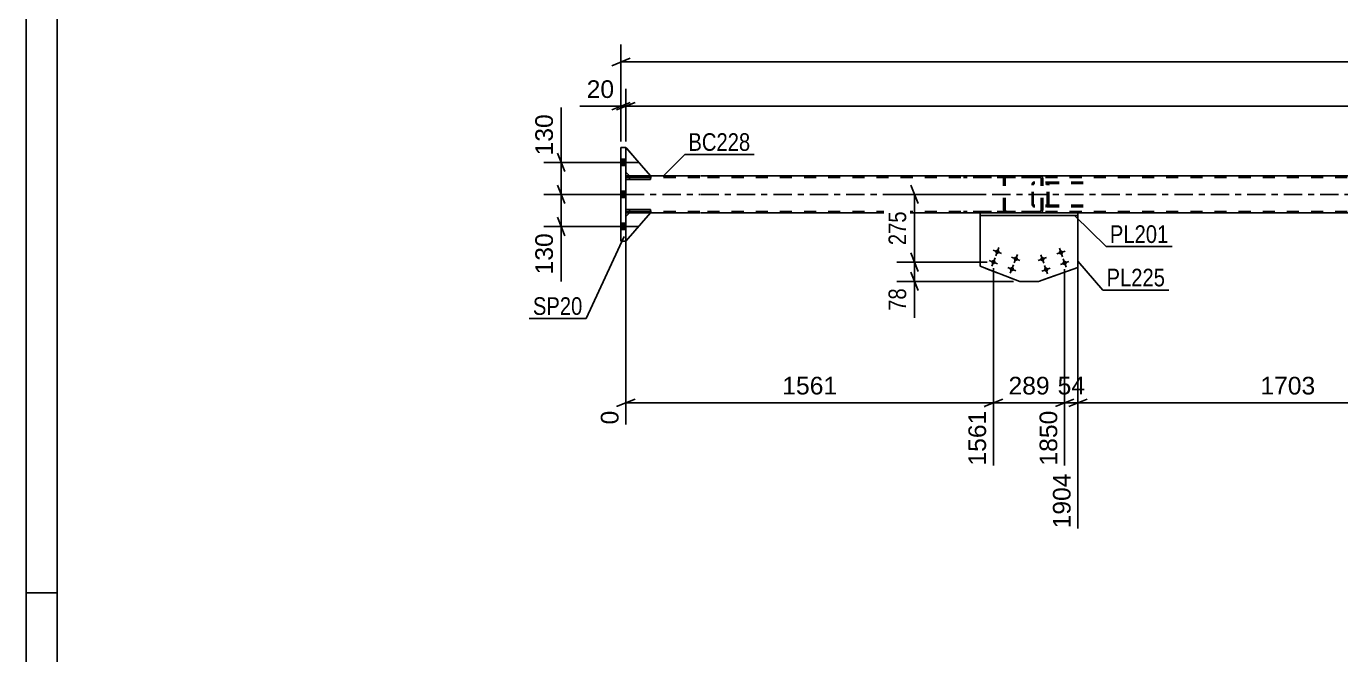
# Model space of a CAD drawing. Header units: millimetres. Extents: x -55 to 786, y -408 to 186.
# Drawn here: x -55.1 to 158.3, y -268.6 to -166.5 of the extents above; entities that cross this region are included whole.
import ezdxf

# ---------------------------------------------------------------- set-up
doc = ezdxf.new("R2010")
doc.units = ezdxf.units.MM
doc.linetypes.add('DXK_LINE_DOT2', pattern=[3.9198, 1.9599, -1.9599])
doc.linetypes.add('DXK_LINE_DOT3', pattern=[5.9187, 2.979, -0.9799, 0.9799, -0.9799])
doc.styles.add('Arial', font='ARIAL.TTF', dxfattribs={"height": 0.2})
doc.styles.add('Arial Narrow', font='ARIALN.TTF', dxfattribs={"height": 0.2})

# ---------------------------------------------------------------- blocks, each defined once
blk = doc.blocks.new('Unknown-318893114-1115')
at = {"color": 5, "linetype": 'Continuous'}
for p, q in [((-55.08, 186.47), (-55.08, -407.53)), ((-50.08, 181.47), (-50.08, -402.53)), ((-50.08, -258.53), (-55.08, -258.53))]:
    blk.add_line(p, q, dxfattribs=at)
blk = doc.blocks.new('Part-318893114-1841 - 1630')
at = {"color": 2, "linetype": 'Continuous'}
for p, q in [((99.76, -197.22), (99.76, -205.48)), ((115.66, -197.22), (115.66, -205.67)), ((99.76, -205.48), (99.76, -205.48)), ((99.76, -205.48), (106.21, -207.94)), ((109.26, -207.94), (115.66, -205.67)), ((115.66, -205.67), (115.66, -205.67)), ((106.21, -207.94), (106.21, -207.94)), ((106.21, -207.94), (109.26, -207.94)), ((109.26, -207.94), (109.26, -207.94))]:
    blk.add_line(p, q, dxfattribs=at)
at = {"color": 7, "linetype": 'DXK_LINE_DOT2'}
for p, q in [((99.76, -197.22), (115.66, -197.22)), ((99.76, -197.22), (115.66, -197.22)), ((106.21, -207.94), (99.76, -205.48)), ((115.66, -205.67), (109.26, -207.94)), ((109.26, -207.94), (106.21, -207.94))]:
    blk.add_line(p, q, dxfattribs=at)
blk = doc.blocks.new('Part-318893114-1664 - 1630')
at = {"color": 2, "linetype": 'Continuous'}
for p, q in [((42.27, -197.42), (42.87, -196.82)), ((46.27, -196.82), (42.27, -201.42)), ((42.87, -196.82), (46.27, -196.82))]:
    blk.add_line(p, q, dxfattribs=at)
at = {"color": 7, "linetype": 'DXK_LINE_DOT2'}
blk.add_line((42.27, -201.42), (42.27, -197.42), dxfattribs=at)
blk = doc.blocks.new('Part-318893114-1683 - 1630')
at = {"color": 7, "linetype": 'DXK_LINE_DOT2'}
for p, q in [((46.27, -196.26), (42.27, -196.26)), ((42.27, -196.26), (42.27, -196.58)), ((42.27, -196.58), (42.27, -196.26)), ((42.87, -196.58), (42.87, -196.26)), ((46.27, -196.58), (46.27, -196.26)), ((42.27, -196.58), (46.27, -196.58))]:
    blk.add_line(p, q, dxfattribs=at)
blk = doc.blocks.new('Part-318893114-1715 - 1630')
at = {"color": 2, "linetype": 'Continuous'}
for p, q in [((41.47, -186.22), (41.47, -186.22)), ((42.27, -186.22), (41.47, -186.22)), ((41.47, -201.42), (41.47, -186.22)), ((42.27, -186.22), (42.27, -186.22)), ((42.27, -186.22), (42.27, -201.42)), ((41.47, -201.42), (41.47, -201.42)), ((42.27, -201.42), (41.47, -201.42)), ((42.27, -201.42), (42.27, -201.42))]:
    blk.add_line(p, q, dxfattribs=at)
at = {"color": 7, "linetype": 'DXK_LINE_DOT2'}
for p, q in [((41.47, -201.42), (41.47, -186.22)), ((42.27, -186.22), (42.27, -201.42))]:
    blk.add_line(p, q, dxfattribs=at)
blk = doc.blocks.new('Part-318893114-1719 - 1630')
at = {"color": 7, "linetype": 'DXK_LINE_DOT2'}
for p, q in [((46.27, -191.06), (42.27, -191.06)), ((42.27, -191.06), (42.27, -191.38)), ((42.27, -191.38), (42.27, -191.06)), ((42.27, -191.38), (46.27, -191.38)), ((42.87, -191.38), (42.87, -191.06)), ((46.27, -191.38), (46.27, -191.06))]:
    blk.add_line(p, q, dxfattribs=at)
blk = doc.blocks.new('Bolt-318893114-1720 - 1630')
at = {"linetype": 'Continuous'}
for points in [[(109.69, -204.02), (109.75, -203.99), (109.83, -203.97), (109.9, -203.96), (109.98, -203.97), (110.05, -204), (110.11, -204.04), (110.16, -204.1), (110.2, -204.16), (110.23, -204.23), (110.24, -204.3), (110.24, -204.38), (110.22, -204.45), (110.18, -204.52), (110.14, -204.58), (110.08, -204.62), (110.01, -204.66), (109.94, -204.68), (109.86, -204.68), (109.79, -204.67), (109.72, -204.64), (109.66, -204.6), (109.6, -204.55), (109.56, -204.49), (109.53, -204.42), (109.52, -204.34), (109.53, -204.27), (109.55, -204.19), (109.58, -204.13), (109.63, -204.07)], [(112.7, -202.95), (112.77, -202.92), (112.84, -202.9), (112.92, -202.89), (112.99, -202.9), (113.06, -202.93), (113.13, -202.97), (113.18, -203.03), (113.22, -203.09), (113.25, -203.16), (113.26, -203.23), (113.25, -203.31), (113.23, -203.38), (113.2, -203.45), (113.15, -203.51), (113.09, -203.55), (113.03, -203.59), (112.95, -203.61), (112.88, -203.61), (112.8, -203.6), (112.73, -203.57), (112.67, -203.53), (112.62, -203.48), (112.58, -203.42), (112.55, -203.35), (112.54, -203.27), (112.54, -203.2), (112.56, -203.12), (112.6, -203.06), (112.64, -203)], [(113.3, -204.65), (113.37, -204.61), (113.44, -204.59), (113.52, -204.59), (113.59, -204.6), (113.66, -204.63), (113.73, -204.67), (113.78, -204.72), (113.82, -204.79), (113.85, -204.86), (113.86, -204.93), (113.86, -205.01), (113.84, -205.08), (113.8, -205.15), (113.75, -205.2), (113.7, -205.25), (113.63, -205.29), (113.56, -205.3), (113.48, -205.31), (113.41, -205.3), (113.34, -205.27), (113.27, -205.23), (113.22, -205.18), (113.18, -205.11), (113.15, -205.04), (113.14, -204.97), (113.14, -204.89), (113.16, -204.82), (113.2, -204.75), (113.25, -204.69)], [(110.29, -205.72), (110.36, -205.68), (110.43, -205.66), (110.5, -205.66), (110.58, -205.67), (110.65, -205.7), (110.71, -205.74), (110.76, -205.79), (110.81, -205.86), (110.83, -205.93), (110.84, -206), (110.84, -206.08), (110.82, -206.15), (110.79, -206.22), (110.74, -206.27), (110.68, -206.32), (110.61, -206.36), (110.54, -206.37), (110.47, -206.38), (110.39, -206.37), (110.32, -206.34), (110.26, -206.3), (110.2, -206.24), (110.16, -206.18), (110.14, -206.11), (110.12, -206.04), (110.13, -205.96), (110.15, -205.89), (110.18, -205.82), (110.23, -205.76)]]:
    blk.add_hatch(color=1, dxfattribs=at).paths.add_polyline_path(points)
at = {"color": 1, "linetype": 'Continuous'}
for p, q in [((113.14, -203.93), (112.66, -202.57)), ((109.2, -204.56), (110.56, -204.08)), ((110.12, -205), (109.64, -203.64)), ((112.22, -203.49), (113.58, -203.01)), ((112.82, -205.19), (114.18, -204.71)), ((113.74, -205.63), (113.26, -204.27)), ((109.81, -206.26), (111.16, -205.78)), ((110.73, -206.7), (110.24, -205.34))]:
    blk.add_line(p, q, dxfattribs=at)
blk = doc.blocks.new('Part-318893114-1722 - 1630')
at = {"color": 2, "linetype": 'Continuous'}
for p, q in [((42.27, -191.06), (46.27, -191.06)), ((42.27, -191.06), (42.27, -191.38)), ((46.27, -191.38), (42.27, -191.38)), ((46.27, -191.06), (46.27, -191.38))]:
    blk.add_line(p, q, dxfattribs=at)
at = {"color": 7, "linetype": 'DXK_LINE_DOT2'}
for p, q in [((42.27, -191.38), (42.27, -191.06)), ((42.87, -191.38), (42.87, -191.06))]:
    blk.add_line(p, q, dxfattribs=at)
blk = doc.blocks.new('Part-318893114-1862 - 1630')
at = {"color": 2, "linetype": 'Continuous'}
for p, q in [((46.27, -190.82), (42.27, -186.22)), ((42.27, -190.22), (42.87, -190.82)), ((42.87, -190.82), (46.27, -190.82))]:
    blk.add_line(p, q, dxfattribs=at)
at = {"color": 7, "linetype": 'DXK_LINE_DOT2'}
blk.add_line((42.27, -186.22), (42.27, -190.22), dxfattribs=at)
blk = doc.blocks.new('Part-318893114-1813 - 1630')
at = {"color": 7, "linetype": 'DXK_LINE_DOT2'}
for p, q in [((42.27, -197.42), (42.87, -196.82)), ((46.27, -196.82), (42.27, -201.42)), ((42.27, -201.42), (42.27, -197.42)), ((42.87, -196.82), (46.27, -196.82))]:
    blk.add_line(p, q, dxfattribs=at)
blk = doc.blocks.new('Part-318893114-1892 - 1630')
at = {"color": 2, "linetype": 'Continuous'}
for p, q in [((42.87, -190.82), (42.27, -190.82)), ((54.27, -190.82), (46.27, -190.82)), ((719.92, -190.82), (54.37, -190.82)), ((42.87, -196.82), (42.27, -196.82)), ((54.27, -196.82), (46.27, -196.82)), ((99.76, -196.82), (54.37, -196.82)), ((181.63, -196.82), (115.66, -196.82))]:
    blk.add_line(p, q, dxfattribs=at)
at = {"color": 7, "linetype": 'DXK_LINE_DOT2'}
for p, q in [((42.27, -196.82), (42.27, -190.82)), ((54.27, -191.06), (42.27, -191.06)), ((46.27, -190.82), (42.87, -190.82)), ((719.92, -191.06), (54.37, -191.06)), ((54.27, -196.58), (42.27, -196.58)), ((46.27, -196.82), (42.87, -196.82)), ((719.92, -196.58), (54.37, -196.58)), ((115.66, -196.82), (99.76, -196.82))]:
    blk.add_line(p, q, dxfattribs=at)
at = {"color": 7, "linetype": 'DXK_LINE_DOT3'}
for p, q in [((42.27, -193.82), (54.27, -193.82)), ((54.37, -193.82), (719.92, -193.82))]:
    blk.add_line(p, q, dxfattribs=at)
blk = doc.blocks.new('Part-318893114-1780 - 1630')
at = {"color": 7, "linetype": 'DXK_LINE_DOT2'}
for p, q in [((108.31, -191.96), (108.25, -192.11)), ((108.4, -191.85), (108.31, -191.96)), ((108.5, -191.82), (108.4, -191.85)), ((108.45, -192.08), (108.5, -192.06)), ((116.51, -191.82), (108.5, -191.82)), ((116.51, -192.06), (108.5, -192.06)), ((109.97, -192.06), (109.97, -191.82)), ((110.61, -191.85), (110.41, -191.82)), ((110.41, -192.06), (110.51, -192.08)), ((108.25, -192.11), (108.23, -192.3)), ((108.23, -195.34), (108.23, -192.3)), ((108.37, -192.3), (108.38, -192.21)), ((108.37, -195.34), (108.37, -192.3)), ((108.38, -192.21), (108.41, -192.13)), ((108.41, -192.13), (108.45, -192.08)), ((110.51, -192.08), (110.59, -192.13)), ((110.59, -192.13), (110.65, -192.21)), ((110.65, -192.21), (110.67, -192.3)), ((110.67, -195.34), (110.67, -192.3)), ((110.92, -192.3), (110.88, -192.11)), ((110.92, -195.34), (110.92, -192.3)), ((108.23, -195.34), (108.25, -195.52)), ((108.25, -195.52), (108.31, -195.68)), ((108.31, -195.68), (108.4, -195.78)), ((108.38, -195.43), (108.37, -195.34)), ((108.41, -195.51), (108.38, -195.43)), ((108.4, -195.78), (108.5, -195.82)), ((108.45, -195.56), (108.41, -195.51)), ((108.5, -195.58), (108.45, -195.56)), ((116.51, -195.58), (108.5, -195.58)), ((116.51, -195.82), (108.5, -195.82)), ((109.97, -195.82), (109.97, -195.58)), ((110.51, -195.56), (110.41, -195.58)), ((110.41, -195.82), (110.61, -195.78)), ((110.59, -195.51), (110.51, -195.56)), ((110.65, -195.43), (110.59, -195.51)), ((110.67, -195.34), (110.65, -195.43)), ((110.88, -195.52), (110.92, -195.34))]:
    blk.add_line(p, q, dxfattribs=at)
for centre, start, end in [((110.43, -192.31), 23.8952, 68.8487), ((110.43, -195.32), 291.1513, 336.1048)]:
    blk.add_arc(centre, 0.492, start, end, dxfattribs=at)
blk = doc.blocks.new('Part-318893114-1806 - 1630')
at = {"color": 2, "linetype": 'Continuous'}
for p, q in [((42.27, -196.26), (46.27, -196.26)), ((42.27, -196.26), (42.27, -196.58)), ((46.27, -196.26), (46.27, -196.58)), ((46.27, -196.58), (42.27, -196.58))]:
    blk.add_line(p, q, dxfattribs=at)
at = {"color": 7, "linetype": 'DXK_LINE_DOT2'}
for p, q in [((42.27, -196.58), (42.27, -196.26)), ((42.87, -196.58), (42.87, -196.26))]:
    blk.add_line(p, q, dxfattribs=at)
blk = doc.blocks.new('Part-318893114-1814 - 1630')
at = {"color": 7, "linetype": 'DXK_LINE_DOT2'}
for p, q in [((46.27, -190.82), (42.27, -186.22)), ((42.27, -186.22), (42.27, -190.22)), ((42.27, -190.22), (42.87, -190.82)), ((42.87, -190.82), (46.27, -190.82))]:
    blk.add_line(p, q, dxfattribs=at)
blk = doc.blocks.new('Part-318893114-1893 - 1630')
at = {"color": 7, "linetype": 'DXK_LINE_DOT2'}
for p, q in [((109.46, -190.82), (97.1, -190.82)), ((109.46, -191.06), (97.1, -191.06)), ((103.62, -191.11), (103.58, -191.3)), ((103.58, -196.34), (103.58, -191.3)), ((103.84, -191.3), (103.86, -191.21)), ((103.84, -196.34), (103.84, -191.3)), ((103.86, -191.21), (103.91, -191.13)), ((104.1, -190.82), (103.9, -190.85)), ((103.91, -191.13), (104, -191.08)), ((104, -191.08), (104.1, -191.06)), ((109.65, -190.85), (109.46, -190.82)), ((109.46, -191.06), (109.56, -191.08)), ((109.56, -191.08), (109.64, -191.13)), ((109.64, -191.13), (109.69, -191.21)), ((109.69, -191.21), (109.71, -191.3)), ((109.71, -196.34), (109.71, -191.3)), ((109.97, -191.3), (109.93, -191.11)), ((109.97, -196.34), (109.97, -191.3)), ((109.46, -196.58), (97.1, -196.58)), ((109.46, -196.82), (97.1, -196.82)), ((103.58, -196.34), (103.62, -196.52)), ((103.86, -196.43), (103.84, -196.34)), ((103.91, -196.51), (103.86, -196.43)), ((103.9, -196.78), (104.1, -196.82)), ((104, -196.56), (103.91, -196.51)), ((104.1, -196.58), (104, -196.56)), ((109.56, -196.56), (109.46, -196.58)), ((109.46, -196.82), (109.65, -196.78)), ((109.64, -196.51), (109.56, -196.56)), ((109.69, -196.43), (109.64, -196.51)), ((109.71, -196.34), (109.69, -196.43)), ((109.93, -196.52), (109.97, -196.34))]:
    blk.add_line(p, q, dxfattribs=at)
for centre, start, end in [((104.08, -191.32), 110.7583, 155.68), ((109.48, -191.32), 24.32, 69.2417), ((104.08, -196.32), 204.32, 249.2417), ((109.48, -196.32), 290.7583, 335.68)]:
    blk.add_arc(centre, 0.496, start, end, dxfattribs=at)
blk = doc.blocks.new('Bolt-318893114-1899 - 1630')
at = {"linetype": 'Continuous'}
for points in [[(42.27, -189.14), (42.27, -188.1), (41.47, -188.1), (41.47, -189.14)], [(42.27, -189.14), (42.27, -188.1), (41.47, -188.1), (41.47, -189.14)], [(42.27, -189.14), (42.27, -188.1), (41.47, -188.1), (41.47, -189.14)], [(42.27, -194.34), (42.27, -193.3), (41.47, -193.3), (41.47, -194.34)], [(42.27, -194.34), (42.27, -193.3), (41.47, -193.3), (41.47, -194.34)], [(42.27, -199.54), (42.27, -198.5), (41.47, -198.5), (41.47, -199.54)], [(42.27, -199.54), (42.27, -198.5), (41.47, -198.5), (41.47, -199.54)], [(42.27, -199.54), (42.27, -198.5), (41.47, -198.5), (41.47, -199.54)]]:
    blk.add_hatch(color=1, dxfattribs=at).paths.add_polyline_path(points)
at = {"color": 1, "linetype": 'Continuous'}
for p, q in [((40.07, -188.62), (44.27, -188.62)), ((40.07, -188.62), (44.27, -188.62)), ((40.07, -188.62), (44.27, -188.62)), ((41.47, -188.1), (42.27, -188.1)), ((41.47, -188.1), (42.27, -188.1)), ((41.47, -188.1), (42.27, -188.1)), ((41.47, -189.14), (42.27, -189.14)), ((41.47, -189.14), (42.27, -189.14)), ((41.47, -189.14), (42.27, -189.14)), ((40.07, -193.82), (44.27, -193.82)), ((40.07, -193.82), (44.27, -193.82)), ((41.47, -193.3), (42.27, -193.3)), ((41.47, -193.3), (42.27, -193.3)), ((41.47, -194.34), (42.27, -194.34)), ((41.47, -194.34), (42.27, -194.34)), ((40.07, -199.02), (44.27, -199.02)), ((40.07, -199.02), (44.27, -199.02)), ((40.07, -199.02), (44.27, -199.02)), ((41.47, -198.5), (42.27, -198.5)), ((41.47, -198.5), (42.27, -198.5)), ((41.47, -198.5), (42.27, -198.5)), ((41.47, -199.54), (42.27, -199.54)), ((41.47, -199.54), (42.27, -199.54)), ((41.47, -199.54), (42.27, -199.54))]:
    blk.add_line(p, q, dxfattribs=at)
blk = doc.blocks.new('Bolt-318893114-1911 - 1630')
at = {"linetype": 'Continuous'}
for points in [[(101.61, -204.68), (101.64, -204.61), (101.69, -204.56), (101.75, -204.51), (101.81, -204.47), (101.88, -204.45), (101.96, -204.45), (102.03, -204.46), (102.1, -204.49), (102.17, -204.53), (102.22, -204.58), (102.26, -204.65), (102.29, -204.72), (102.3, -204.79), (102.3, -204.87), (102.28, -204.94), (102.24, -205.01), (102.2, -205.06), (102.14, -205.11), (102.07, -205.15), (102, -205.17), (101.92, -205.17), (101.85, -205.16), (101.78, -205.13), (101.72, -205.09), (101.66, -205.04), (101.62, -204.97), (101.59, -204.9), (101.58, -204.83), (101.59, -204.75)], [(102.25, -203), (102.28, -202.93), (102.33, -202.87), (102.39, -202.83), (102.45, -202.79), (102.53, -202.77), (102.6, -202.77), (102.68, -202.78), (102.75, -202.81), (102.81, -202.85), (102.86, -202.9), (102.9, -202.96), (102.93, -203.03), (102.94, -203.11), (102.94, -203.18), (102.92, -203.26), (102.89, -203.32), (102.84, -203.38), (102.78, -203.43), (102.71, -203.46), (102.64, -203.48), (102.57, -203.49), (102.49, -203.48), (102.42, -203.45), (102.36, -203.41), (102.3, -203.36), (102.26, -203.29), (102.24, -203.22), (102.22, -203.15), (102.23, -203.07)], [(105.24, -204.14), (105.27, -204.07), (105.32, -204.02), (105.38, -203.97), (105.44, -203.93), (105.52, -203.92), (105.59, -203.91), (105.67, -203.92), (105.74, -203.95), (105.8, -203.99), (105.85, -204.04), (105.89, -204.11), (105.92, -204.18), (105.93, -204.25), (105.93, -204.33), (105.91, -204.4), (105.88, -204.47), (105.83, -204.52), (105.77, -204.57), (105.7, -204.61), (105.63, -204.63), (105.56, -204.63), (105.48, -204.62), (105.41, -204.59), (105.35, -204.55), (105.29, -204.5), (105.25, -204.43), (105.23, -204.36), (105.21, -204.29), (105.22, -204.21)], [(104.59, -205.82), (104.63, -205.76), (104.68, -205.7), (104.73, -205.65), (104.8, -205.62), (104.87, -205.6), (104.95, -205.59), (105.02, -205.6), (105.09, -205.63), (105.16, -205.67), (105.21, -205.72), (105.25, -205.79), (105.28, -205.86), (105.29, -205.93), (105.29, -206.01), (105.27, -206.08), (105.23, -206.15), (105.19, -206.21), (105.13, -206.25), (105.06, -206.29), (104.99, -206.31), (104.91, -206.31), (104.84, -206.3), (104.77, -206.27), (104.7, -206.23), (104.65, -206.18), (104.61, -206.12), (104.58, -206.05), (104.57, -205.97), (104.58, -205.9)]]:
    blk.add_hatch(color=1, dxfattribs=at).paths.add_polyline_path(points)
at = {"color": 1, "linetype": 'Continuous'}
for p, q in [((102.33, -203.8), (102.84, -202.46)), ((101.27, -204.55), (102.61, -205.07)), ((101.68, -205.48), (102.2, -204.14)), ((101.91, -202.87), (103.26, -203.39)), ((104.9, -204.01), (106.25, -204.53)), ((105.32, -204.94), (105.83, -203.6)), ((104.26, -205.7), (105.6, -206.21)), ((104.67, -206.62), (105.19, -205.28))]:
    blk.add_line(p, q, dxfattribs=at)
blk = doc.blocks.new('Part-318893114-1990 - 1630')
at = {"color": 2, "linetype": 'Continuous'}
for p, q in [((99.76, -197.22), (99.76, -196.82)), ((99.76, -196.82), (115.66, -196.82)), ((99.76, -197.22), (115.66, -197.22)), ((115.66, -196.82), (115.66, -197.22))]:
    blk.add_line(p, q, dxfattribs=at)
at = {"color": 7, "linetype": 'DXK_LINE_DOT2'}
for p, q in [((99.76, -196.82), (99.76, -197.22)), ((115.66, -197.22), (115.66, -196.82))]:
    blk.add_line(p, q, dxfattribs=at)
blk = doc.blocks.new('StraightDimension-318893114-2198 - 1630')
at = {"color": 7, "linetype": 'Continuous'}
for p, q in [((42.27, -197.82), (42.27, -231.17)), ((101.94, -205.81), (101.94, -237.84)), ((43.77, -227.05), (40.77, -228.25)), ((42.27, -227.65), (101.94, -227.65)), ((100.44, -228.25), (103.44, -227.05))]:
    blk.add_line(p, q, dxfattribs=at)
at = {"color": 0}
blk.add_wipeout([(77.15, -226.9), (77.15, -222.7), (67.06, -222.7), (67.06, -226.9)], dxfattribs=at)
at = {"color": 0, "linetype": 'Continuous'}
for points in [[(41.67, -228.35), (37.47, -228.35), (37.47, -231.77), (41.67, -231.77)], [(101.34, -228.35), (97.14, -228.35), (97.14, -238.44), (101.34, -238.44)]]:
    blk.add_wipeout(points, dxfattribs=at)
at = {"color": 3, "style": 'Arial'}
blk.add_text('1561', height=2.865, dxfattribs=at).set_placement((67.66, -226.3))
at = {"color": 3, "linetype": 'Continuous', "style": 'Arial'}
for s, height, p in [('0', 2.87, (41.07, -231.17)), ('1561', 2.865, (100.74, -237.84))]:
    blk.add_text(s, height=height, rotation=90.0002, dxfattribs=at).set_placement(p)
blk = doc.blocks.new('StraightDimension-318893114-2216 - 1630')
at = {"color": 7, "linetype": 'Continuous'}
for p, q in [((115.66, -198.22), (115.66, -248.04)), ((113.5, -205.95), (113.5, -237.84)), ((112, -228.25), (115, -227.05)), ((113.5, -227.65), (115.66, -227.65)), ((117.16, -227.05), (114.16, -228.25))]:
    blk.add_line(p, q, dxfattribs=at)
at = {"color": 0}
blk.add_wipeout([(117.41, -226.9), (117.41, -222.7), (111.76, -222.7), (111.76, -226.9)], dxfattribs=at)
at = {"color": 0, "linetype": 'Continuous'}
blk.add_wipeout([(115.06, -238.55), (110.86, -238.55), (110.86, -248.64), (115.06, -248.64)], dxfattribs=at)
at = {"color": 3, "style": 'Arial'}
blk.add_text('54', height=2.865, dxfattribs=at).set_placement((112.36, -226.3))
at = {"color": 3, "linetype": 'Continuous', "style": 'Arial'}
blk.add_text('1904', height=2.865, rotation=90.0002, dxfattribs=at).set_placement((114.46, -248.04))
blk = doc.blocks.new('StraightDimension-318893114-2137 - 1630')
at = {"color": 7, "linetype": 'Continuous'}
for p, q in [((100.59, -193.82), (86.27, -193.82)), ((88.52, -192.32), (89.72, -195.32)), ((89.12, -204.81), (89.12, -193.82)), ((100.94, -204.81), (86.27, -204.81)), ((89.72, -206.31), (88.52, -203.31))]:
    blk.add_line(p, q, dxfattribs=at)
at = {"color": 0}
blk.add_wipeout([(88.37, -195.97), (84.17, -195.97), (84.17, -202.66), (88.37, -202.66)], dxfattribs=at)
at = {"color": 3, "style": 'Arial Narrow'}
blk.add_text('275', height=2.863, rotation=90.0002, dxfattribs=at).set_placement((87.77, -202.06))
blk = doc.blocks.new('StraightDimension-318893114-2153 - 1630')
at = {"color": 7, "linetype": 'Continuous'}
for p, q in [((100.94, -204.81), (86.27, -204.81)), ((88.52, -203.31), (89.72, -206.31)), ((89.12, -207.94), (89.12, -204.81)), ((89.72, -209.44), (88.52, -206.44)), ((105.21, -207.94), (86.27, -207.94))]:
    blk.add_line(p, q, dxfattribs=at)
at = {"color": 0}
blk.add_wipeout([(88.37, -208.47), (84.17, -208.47), (84.17, -213.32), (88.37, -213.32)], dxfattribs=at)
at = {"color": 7, "linetype": 'Continuous'}
blk.add_line((89.12, -207.94), (89.12, -213.85), dxfattribs=at)
blk.add_line((89.12, -207.94), (89.12, -213.85), dxfattribs=at)
at = {"color": 3, "style": 'Arial Narrow'}
blk.add_text('78', height=2.863, rotation=90.0002, dxfattribs=at).set_placement((87.77, -212.72))
blk = doc.blocks.new('StraightDimension-318893114-2164 - 1630')
at = {"color": 7, "linetype": 'Continuous'}
for p, q in [((40.47, -193.82), (28.92, -193.82)), ((31.17, -192.32), (32.37, -195.32)), ((31.77, -199.02), (31.77, -193.82)), ((32.37, -200.52), (31.17, -197.52)), ((40.47, -199.02), (28.92, -199.02))]:
    blk.add_line(p, q, dxfattribs=at)
at = {"color": 0}
blk.add_wipeout([(31.02, -199.54), (26.82, -199.54), (26.82, -207.41), (31.02, -207.41)], dxfattribs=at)
at = {"color": 7, "linetype": 'Continuous'}
blk.add_line((31.77, -199.02), (31.77, -207.94), dxfattribs=at)
blk.add_line((31.77, -199.02), (31.77, -207.94), dxfattribs=at)
at = {"color": 3, "style": 'Arial'}
blk.add_text('130', height=2.865, rotation=90.0002, dxfattribs=at).set_placement((30.42, -206.81))
blk = doc.blocks.new('StraightDimension-318893114-2172 - 1630')
at = {"color": 7, "linetype": 'Continuous'}
for p, q in [((31.17, -187.12), (32.37, -190.12)), ((40.47, -188.62), (28.92, -188.62)), ((31.77, -193.82), (31.77, -188.62)), ((40.47, -193.82), (28.92, -193.82)), ((32.37, -195.32), (31.17, -192.32))]:
    blk.add_line(p, q, dxfattribs=at)
at = {"color": 0}
blk.add_wipeout([(31.02, -180.22), (26.82, -180.22), (26.82, -188.09), (31.02, -188.09)], dxfattribs=at)
at = {"color": 7, "linetype": 'Continuous'}
blk.add_line((31.77, -188.62), (31.77, -179.7), dxfattribs=at)
blk.add_line((31.77, -188.62), (31.77, -179.7), dxfattribs=at)
at = {"color": 3, "style": 'Arial'}
blk.add_text('130', height=2.865, rotation=90.0002, dxfattribs=at).set_placement((30.42, -187.49))
blk = doc.blocks.new('StraightDimension-318893114-2207 - 1630')
at = {"color": 7, "linetype": 'Continuous'}
for p, q in [((101.94, -205.81), (101.94, -237.84)), ((113.5, -205.95), (113.5, -237.84)), ((100.44, -228.25), (103.44, -227.05)), ((101.94, -227.65), (113.5, -227.65)), ((115, -227.05), (112, -228.25))]:
    blk.add_line(p, q, dxfattribs=at)
at = {"color": 0}
blk.add_wipeout([(111.66, -226.9), (111.66, -222.7), (103.79, -222.7), (103.79, -226.9)], dxfattribs=at)
at = {"color": 0, "linetype": 'Continuous'}
blk.add_wipeout([(112.9, -228.35), (108.7, -228.35), (108.7, -238.44), (112.9, -238.44)], dxfattribs=at)
at = {"color": 3, "style": 'Arial'}
blk.add_text('289', height=2.865, dxfattribs=at).set_placement((104.39, -226.3))
at = {"color": 3, "linetype": 'Continuous', "style": 'Arial'}
blk.add_text('1850', height=2.865, rotation=90.0002, dxfattribs=at).set_placement((112.3, -237.84))
blk = doc.blocks.new('StraightDimension-318893114-2223 - 1630')
at = {"color": 7, "linetype": 'Continuous'}
for p, q in [((115.66, -198.22), (115.66, -248.04)), ((183.79, -215.97), (183.79, -237.84)), ((117.16, -227.05), (114.16, -228.25)), ((115.66, -227.65), (183.79, -227.65)), ((182.29, -228.25), (185.29, -227.05))]:
    blk.add_line(p, q, dxfattribs=at)
at = {"color": 0}
blk.add_wipeout([(154.77, -226.9), (154.77, -222.7), (144.68, -222.7), (144.68, -226.9)], dxfattribs=at)
at = {"color": 0, "linetype": 'Continuous'}
blk.add_wipeout([(183.19, -228.35), (178.99, -228.35), (178.99, -238.44), (183.19, -238.44)], dxfattribs=at)
at = {"color": 3, "style": 'Arial'}
blk.add_text('1703', height=2.865, dxfattribs=at).set_placement((145.28, -226.3))
at = {"color": 3, "linetype": 'Continuous', "style": 'Arial'}
blk.add_text('3607', height=2.865, rotation=90.0002, dxfattribs=at).set_placement((182.59, -237.84))
blk = doc.blocks.new('StraightDimension-318893114-2432 - 1630')
at = {"color": 7, "linetype": 'Continuous'}
for p, q in [((42.27, -185.22), (42.27, -176.66)), ((43.77, -178.91), (40.77, -180.11)), ((42.27, -179.51), (732.02, -179.51))]:
    blk.add_line(p, q, dxfattribs=at)
blk = doc.blocks.new('StraightDimension-318893114-2454 - 1630')
at = {"color": 7, "linetype": 'Continuous'}
for p, q in [((41.47, -185.22), (41.47, -176.66)), ((42.27, -185.22), (42.27, -176.66)), ((39.97, -180.11), (42.97, -178.91)), ((43.77, -178.91), (40.77, -180.11)), ((41.47, -179.51), (42.27, -179.51))]:
    blk.add_line(p, q, dxfattribs=at)
at = {"color": 0}
blk.add_wipeout([(40.95, -178.76), (40.95, -174.56), (35.3, -174.56), (35.3, -178.76)], dxfattribs=at)
at = {"color": 7, "linetype": 'Continuous'}
blk.add_line((41.47, -179.51), (34.78, -179.51), dxfattribs=at)
blk.add_line((41.47, -179.51), (34.78, -179.51), dxfattribs=at)
at = {"color": 3, "style": 'Arial'}
blk.add_text('20', height=2.865, dxfattribs=at).set_placement((35.9, -178.16))
blk = doc.blocks.new('StraightDimension-318893114-2471 - 1630')
at = {"color": 7, "linetype": 'Continuous'}
for p, q in [((41.47, -185.22), (41.47, -169.47)), ((42.97, -171.72), (39.97, -172.92)), ((41.47, -172.32), (732.82, -172.32))]:
    blk.add_line(p, q, dxfattribs=at)
blk = doc.blocks.new('Mark-318893114-1888 - 1630')
at = {"color": 0}
blk.add_wipeout([(62.47, -186.75), (62.47, -183.75), (52.42, -183.75), (52.42, -186.75)], dxfattribs=at)
blk.add_wipeout([(62.47, -186.75), (62.47, -183.75), (52.42, -183.75), (52.42, -186.75)], dxfattribs=at)
at = {"color": 30, "linetype": 'Continuous'}
for p, q in [((48.28, -190.89), (51.82, -187.35)), ((51.82, -187.35), (63.07, -187.35))]:
    blk.add_line(p, q, dxfattribs=at)
at = {"color": 3, "style": 'Arial Narrow'}
blk.add_text('BC228', height=2.863, dxfattribs=at).set_placement((52.42, -186.75))
blk = doc.blocks.new('Mark-318893114-1711 - 1630')
at = {"color": 0}
blk.add_wipeout([(35.21, -213.38), (35.21, -210.38), (27.17, -210.38), (27.17, -213.38)], dxfattribs=at)
blk.add_wipeout([(35.21, -213.38), (35.21, -210.38), (27.17, -210.38), (27.17, -213.38)], dxfattribs=at)
at = {"color": 30, "linetype": 'Continuous'}
for p in [(41.97, -200.64), (26.57, -213.98)]:
    blk.add_line(p, (35.81, -213.98), dxfattribs=at)
at = {"color": 3, "style": 'Arial Narrow'}
blk.add_text('SP20', height=2.863, dxfattribs=at).set_placement((27.17, -213.38))
blk = doc.blocks.new('Mark-318893114-1837 - 1630')
at = {"color": 0}
blk.add_wipeout([(129.81, -208.75), (129.81, -205.75), (120.3, -205.75), (120.3, -208.75)], dxfattribs=at)
blk.add_wipeout([(129.81, -208.75), (129.81, -205.75), (120.3, -205.75), (120.3, -208.75)], dxfattribs=at)
at = {"color": 30, "linetype": 'Continuous'}
for p, q in [((115.66, -204.65), (119.7, -209.35)), ((119.7, -209.35), (130.41, -209.35))]:
    blk.add_line(p, q, dxfattribs=at)
at = {"color": 3, "style": 'Arial Narrow'}
blk.add_text('PL225', height=2.863, dxfattribs=at).set_placement((120.3, -208.75))
blk = doc.blocks.new('Mark-318893114-1986 - 1630')
at = {"color": 0}
blk.add_wipeout([(130.34, -201.7), (130.34, -198.7), (120.84, -198.7), (120.84, -201.7)], dxfattribs=at)
blk.add_wipeout([(130.34, -201.7), (130.34, -198.7), (120.84, -198.7), (120.84, -201.7)], dxfattribs=at)
at = {"color": 30, "linetype": 'Continuous'}
for p, q in [((115.09, -197.22), (120.24, -202.3)), ((120.24, -202.3), (130.94, -202.3))]:
    blk.add_line(p, q, dxfattribs=at)
at = {"color": 3, "style": 'Arial Narrow'}
blk.add_text('PL201', height=2.863, dxfattribs=at).set_placement((120.84, -201.7))

msp = doc.modelspace()

# ---------------------------------------------------------------- block references
for name in ['Unknown-318893114-1115', 'Part-318893114-1715 - 1630', 'Part-318893114-1862 - 1630', 'Part-318893114-1814 - 1630', 'Bolt-318893114-1899 - 1630', 'Part-318893114-1892 - 1630', 'Part-318893114-1719 - 1630', 'Part-318893114-1722 - 1630', 'Part-318893114-1893 - 1630', 'Part-318893114-1780 - 1630', 'Part-318893114-1683 - 1630', 'Part-318893114-1806 - 1630', 'Part-318893114-1664 - 1630', 'Part-318893114-1813 - 1630', 'Part-318893114-1990 - 1630', 'Part-318893114-1841 - 1630', 'Bolt-318893114-1911 - 1630', 'Bolt-318893114-1720 - 1630']:
    msp.add_blockref(name, (0, 0))

# ---------------------------------------------------------------- next in the draw order: block references
for name in ['StraightDimension-318893114-2198 - 1630', 'StraightDimension-318893114-2216 - 1630']:
    msp.add_blockref(name, (0, 0))

# ---------------------------------------------------------------- next in the draw order: block references
for name in ['StraightDimension-318893114-2164 - 1630', 'StraightDimension-318893114-2137 - 1630']:
    msp.add_blockref(name, (0, 0))

# ---------------------------------------------------------------- next in the draw order: block references
for name in ['StraightDimension-318893114-2172 - 1630', 'Mark-318893114-1711 - 1630', 'StraightDimension-318893114-2153 - 1630']:
    msp.add_blockref(name, (0, 0))

# ---------------------------------------------------------------- next in the draw order: block references
for name in ['StraightDimension-318893114-2432 - 1630', 'StraightDimension-318893114-2207 - 1630']:
    msp.add_blockref(name, (0, 0))

# ---------------------------------------------------------------- next in the draw order: block references
for name in ['StraightDimension-318893114-2454 - 1630', 'StraightDimension-318893114-2223 - 1630']:
    msp.add_blockref(name, (0, 0))

# ---------------------------------------------------------------- next in the draw order: block references
for name in ['StraightDimension-318893114-2471 - 1630', 'Mark-318893114-1986 - 1630', 'Mark-318893114-1837 - 1630']:
    msp.add_blockref(name, (0, 0))

# ---------------------------------------------------------------- next in the draw order: block references
msp.add_blockref('Mark-318893114-1888 - 1630', (0, 0))

doc.saveas('drawing.dxf')
